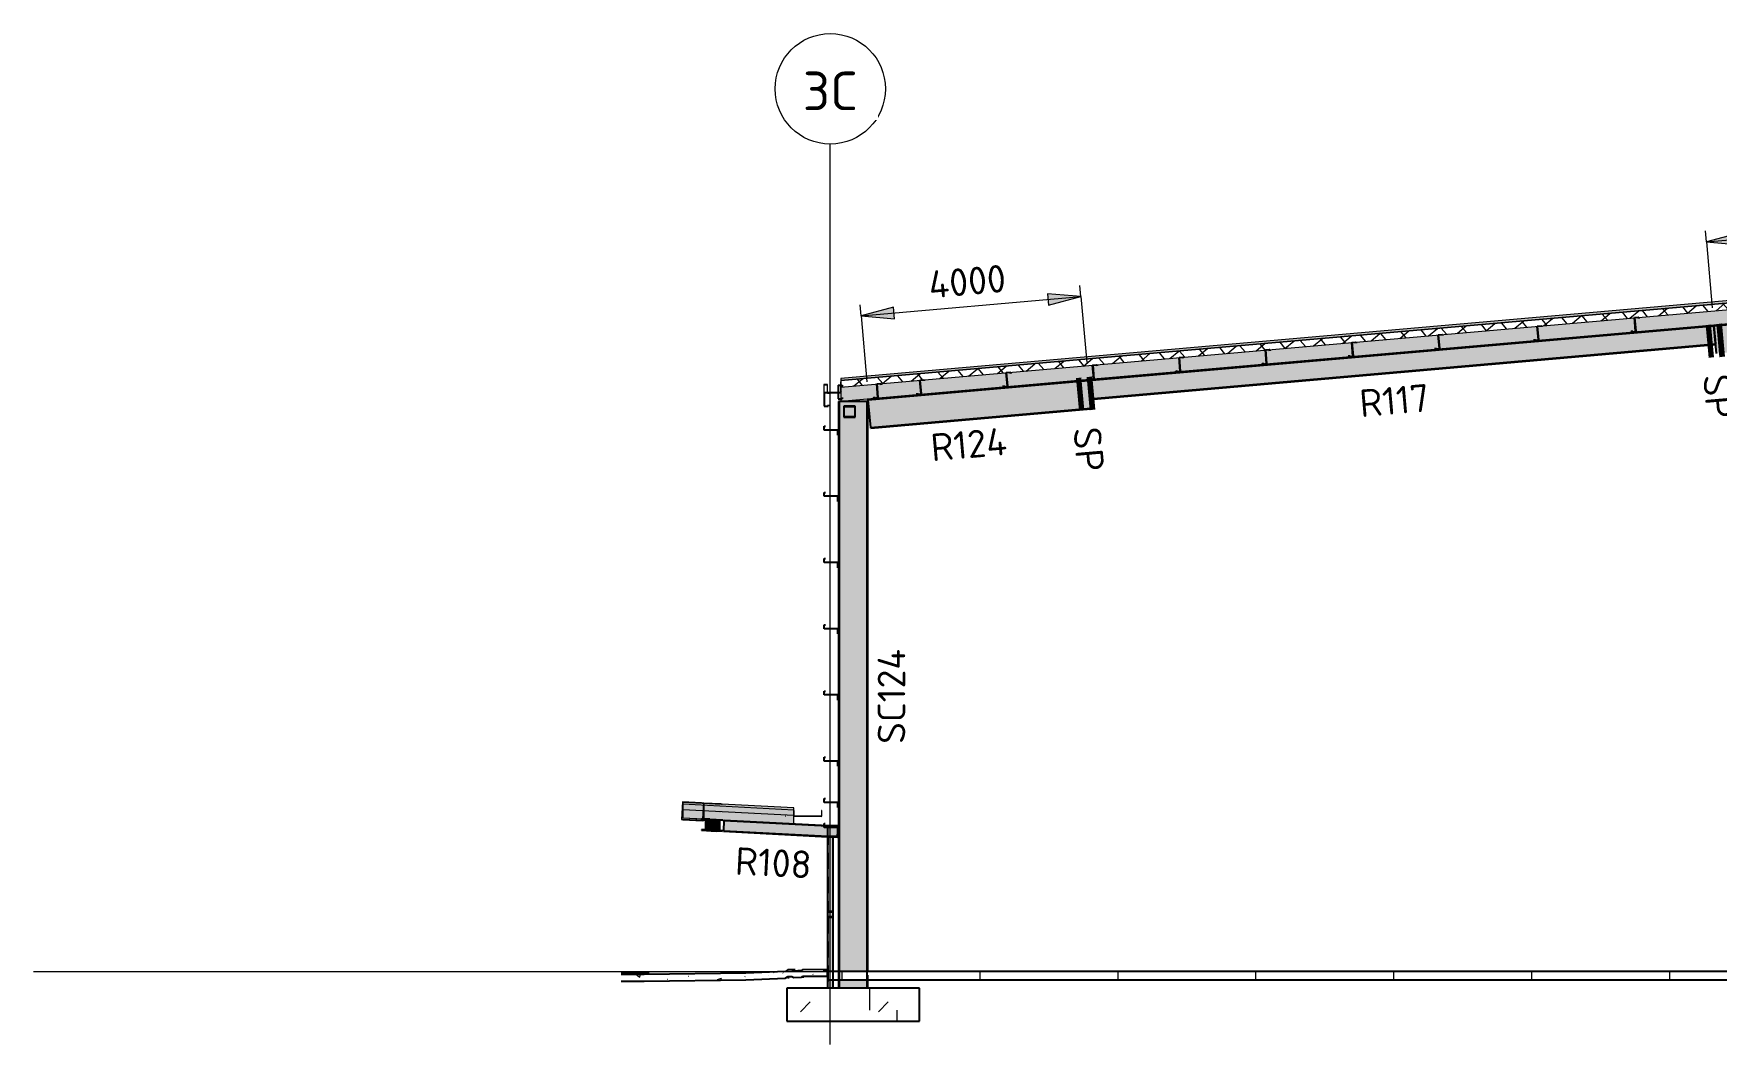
# Model space of a CAD drawing. Header units: millimetres. Extents: x 632 to 561478, y -3890 to 22200.
# Drawn here: x 76550 to 107047, y 3882 to 22200 of the extents above; entities that cross this region are included whole.
import ezdxf

# ---------------------------------------------------------------- set-up
doc = ezdxf.new("R2010")
doc.units = ezdxf.units.MM
for name, pattern in [('Dash', [7, 5, -2]), ('Hidden Double', [7, 5, -2]), ('Hidden Half', [3, 2, -1])]:
    doc.linetypes.add(name, pattern=pattern)
for name, color, linetype, lineweight in [('A-010-D_DIM', 211, 'Continuous', 13), ('A-010-D_DIM-200', 211, 'Continuous', 13), ('A-010-M_LINE', 90, 'Continuous', 13), ('A-230-H-FLOOR', 190, 'Continuous', 13), ('A-230-M_FLOOR', 192, 'Continuous', 13), ('A-230-MH_FLOOR', 190, 'Hidden Double', 13), ('A-270-M_ROOF', 132, 'Continuous', 13), ('S-160-M_FOUND', 171, 'Continuous', 13), ('S-280-A_COLUMN', 171, 'Continuous', 18), ('S-280-A_STRUCT_FRAME', 2, 'Continuous', 18), ('S-280-M_COLUMN', 52, 'Continuous', 13), ('S-280-M_STRUCT_FRAME', 12, 'Continuous', 13), ('S-280-MH_COLUMN', 52, 'Hidden Half', 13), ('Z-000-T_TEXT', 131, 'Continuous', 25), ('Z-030-M_GRID', 191, 'Continuous', 13), ('Z-033_T_GRIDREF', 31, 'Continuous', 13), ('Z-230-A_LEVEL', 51, 'Continuous', 13)]:
    doc.layers.add(name, color=color, linetype=linetype, lineweight=lineweight)
doc.styles.add('ISOCPEUR_1', font='isocpeur.ttf', dxfattribs={"height": 700})
doc.styles.add('ISOCPEUR_2', font='isocpeur.ttf', dxfattribs={"height": 500})
doc.dimstyles.new('2_5___Arrow___Transparent', dxfattribs={"dimscale": 304.8, "dimtxt": 497.990588, "dimasz": 1.968504, "dimexe": 0.656168, "dimexo": 1.049869, "dimgap": 0.164042, "dimtad": 1, "dimdec": 0, "dimzin": 0, "dimdsep": 46, "dimtxsty": 'ISOCPEUR_2', "dimsah": 1, "dimcen": 0.09, "dimadec": 0, "dimazin": 0, "dimtfac": 1, "dimtdec": 4, "dimtix": 1, "dimtmove": 0, "dimatfit": 3, "dimfxl": 1, "dimtvp": 1, "dimtolj": 1, "dimtzin": 0, "dimlwd": 18, "dimlwe": 18, "dimarcsym": 2})
pattern_1 = [(45, (116201.6, 0), (-1414.214, 0), [750, -3000]), (45, (117201.6, 1000), (-1414.214, 0), [750, -3000]), (45, (118201.6, -300), (-1414.214, 0), [250, -2000]), (90, (118201.6, 500), (-500, 500), [500, -2000]), (315, (118201.6, 1000), (0, 2828.43), [500, -3000]), (0, (117201.6, 1000), (2000, 2000), [300, -1000]), (0, (114701.6, 2000), (2000, 2000), [300, -2000])]

# ---------------------------------------------------------------- blocks, each defined once
blk = doc.blocks.new('Roof Gutters4 - Roof Gutters-3348027-S6_501-SECTION C3')
at = {"layer": 'A-270-M_ROOF', "lineweight": 5, "transparency": 33554432}
for points in [[(4310009, 7954), (4310009, 7957), (4309989, 7958), (4310008, 8274), (4310348, 8259), (4310367, 8253), (4310378, 8252), (4310348, 8262), (4310005, 8277), (4309986, 7956)], [(4310372, 7938), (4310373, 7955), (4310348, 7957), (4310348, 7965), (4310373, 7965), (4310391, 8254), (4310008, 8274), (4309989, 7958), (4310348, 7939)], [(4310696, 8241), (4310348, 8259), (4310008, 8274), (4310391, 8254)], [(4310723, 8234), (4310696, 8244), (4310348, 8262), (4310378, 8252)], [(4310390, 7934), (4310390, 7937), (4310009, 7956), (4310009, 7954), (4310348, 7937)], [(4310390, 7937), (4310348, 7939), (4310348, 7939)]]:
    blk.add_hatch(color=253, dxfattribs=at).paths.add_polyline_path(points)
at = {"layer": 'A-270-M_ROOF', "color": 53, "lineweight": 5}
for p, q in [((4310005, 8277), (4309986, 7956)), ((4309989, 7958), (4310008, 8274)), ((4310348, 8262), (4310005, 8277)), ((4310005, 8277), (4310388, 8257)), ((4310008, 8274), (4310348, 8259)), ((4310008, 8274), (4310358, 8256)), ((4310378, 8252), (4310348, 8262)), ((4310348, 8262), (4310696, 8244)), ((4310348, 8259), (4310367, 8253)), ((4310348, 8259), (4310696, 8241)), ((4310358, 8256), (4310391, 8254)), ((4310367, 8253), (4310378, 8252)), ((4310367, 8253), (4310713, 8235)), ((4310371, 7969), (4310388, 8251)), ((4310391, 8251), (4310374, 7969)), ((4310378, 8252), (4310723, 8234)), ((4310388, 8254), (4310388, 8257)), ((4310388, 8257), (4310388, 8257)), ((4310388, 8257), (4310696, 8244)), ((4310388, 8251), (4310388, 8254)), ((4310696, 8241), (4310391, 8254)), ((4310391, 8254), (4310391, 8254)), ((4310391, 8254), (4310391, 8251)), ((4310696, 8244), (4310696, 8244)), ((4310696, 8244), (4310715, 8237)), ((4310705, 8237), (4310696, 8241)), ((4310696, 8241), (4310696, 8241)), ((4310713, 8235), (4310705, 8237)), ((4310723, 8234), (4310713, 8235)), ((4310713, 8235), (4310713, 8235)), ((4310715, 8237), (4310723, 8234)), ((4309986, 7956), (4310009, 7954)), ((4309986, 7956), (4310009, 7954)), ((4310009, 7957), (4309989, 7958)), ((4309989, 7958), (4310372, 7938)), ((4310009, 7954), (4310009, 7957)), ((4310390, 7937), (4310009, 7957)), ((4310390, 7934), (4310009, 7954)), ((4310009, 7954), (4310369, 7935)), ((4310369, 7938), (4310371, 7969)), ((4310369, 7935), (4310369, 7938)), ((4310369, 7935), (4310369, 7935)), ((4310374, 7969), (4310372, 7938)), ((4310372, 7938), (4310372, 7938)), ((4310372, 7938), (4310390, 7937)), ((4310390, 7937), (4310390, 7937)), ((4310390, 7937), (4310390, 7934)), ((4310390, 7934), (4310390, 7934)), ((4310723, 8234), (4310723, 8234))]:
    blk.add_line(p, q, dxfattribs=at)
blk = doc.blocks.new('25021-APA-ZZ-ZZ-M3-AR-000001_V3_rvt-2-S6_501-SECTION C3')
at = {"layer": 'A-270-M_ROOF', "transparency": 33554432}
for color, points in [(9, [(4352532, 15911), (4352532, 15952), (4332704, 17686), (4312876, 15952), (4312876, 15911), (4332704, 17646), (4351995, 15958)]), (253, [(4312590, 15687), (4312593, 15691), (4312571, 15704), (4312571, 15837), (4312626, 15837), (4312626, 15692), (4312876, 15692), (4312876, 15892), (4312871, 15892), (4312871, 15697), (4312631, 15697), (4312631, 15842), (4312566, 15842), (4312566, 15701), (4312583, 15691)]), (9, [(4312023, 8133), (4312023, 8168), (4310008, 8274), (4310008, 8239), (4311723, 8149)]), (253, [(4312527, 8016), (4312525, 8018), (4312025, 8018), (4312023, 8016), (4312431, 8016)])]:
    blk.add_hatch(color=color, dxfattribs=at).paths.add_polyline_path(points)
at = {"layer": 'A-270-M_ROOF', "lineweight": 5}
h = blk.add_hatch(dxfattribs=at)
h.set_pattern_fill('FP_9', angle=-135, style=0, pattern_type=2)
h.set_pattern_definition([(40, (4337896, 1e-06), (-192.8363, 229.8133), []), (130, (4337896, 1e-06), (-229.8133, -192.8363), [])])
h.paths.add_polyline_path([(4352532, 15791), (4352532, 15911), (4332704, 17646), (4312876, 15911), (4312876, 15791), (4332704, 17526), (4351995, 15838)])
at = {"layer": 'A-270-M_ROOF', "lineweight": 5, "transparency": 33554432}
for color, points in [(254, [(4312876, 15540), (4332704, 17275), (4352532, 15540), (4352532, 15791), (4332704, 17526), (4312876, 15791), (4312876, 15691)]), (253, [(4312571, 15704), (4312572, 15710), (4312571, 15837)]), (253, [(4312631, 15697), (4312631, 15704), (4312631, 15842)]), (8, [(4312023, 8033), (4312023, 8133), (4310008, 8239), (4310008, 8139), (4311723, 8049)]), (8, [(4312023, 7883), (4312023, 8033), (4310008, 8139), (4310008, 7988), (4311723, 7899)]), (8, [(4312023, 7883), (4312024, 7946), (4312023, 7938)]), (253, [(4312025, 8018), (4312026, 8027), (4312025, 8118)]), (253, [(4312527, 8016), (4312528, 8025), (4312527, 8118)])]:
    blk.add_hatch(color=color, dxfattribs=at).paths.add_polyline_path(points)
at = {"layer": 'A-270-M_ROOF', "color": 53, "lineweight": 5}
for p, q in [((4332704, 17686), (4312876, 15952)), ((4312876, 15791), (4332704, 17526)), ((4332704, 17646), (4317501, 16316)), ((4317501, 16316), (4332704, 17646)), ((4317522, 15947), (4332704, 17275)), ((4317501, 16316), (4312876, 15911)), ((4312876, 15911), (4317501, 16316)), ((4312876, 15892), (4312871, 15892)), ((4312871, 15892), (4312871, 15697)), ((4312871, 15892), (4312871, 15892)), ((4312876, 15952), (4312876, 15911)), ((4312876, 15952), (4312876, 15952)), ((4312876, 15540), (4317522, 15947)), ((4312876, 15911), (4312876, 15540)), ((4312876, 15911), (4312876, 15911)), ((4312876, 15911), (4312876, 15911)), ((4312876, 15692), (4312876, 15892)), ((4312876, 15892), (4312876, 15892)), ((4312566, 15842), (4312566, 15701)), ((4312631, 15842), (4312566, 15842)), ((4312566, 15842), (4312566, 15842)), ((4312566, 15701), (4312590, 15687)), ((4312566, 15701), (4312566, 15701)), ((4312571, 15704), (4312571, 15837)), ((4312571, 15837), (4312626, 15837)), ((4312571, 15837), (4312571, 15837)), ((4312594, 15691), (4312571, 15704)), ((4312571, 15704), (4312571, 15704)), ((4312590, 15687), (4312594, 15691)), ((4312590, 15687), (4312591, 15687)), ((4312594, 15691), (4312595, 15691)), ((4312626, 15837), (4312626, 15692)), ((4312626, 15837), (4312626, 15837)), ((4312626, 15692), (4312876, 15692)), ((4312626, 15692), (4312626, 15692)), ((4312631, 15697), (4312631, 15842)), ((4312631, 15842), (4312631, 15842)), ((4312871, 15697), (4312631, 15697)), ((4312631, 15697), (4312631, 15697)), ((4312871, 15697), (4312871, 15697)), ((4312876, 15692), (4312876, 15692)), ((4312876, 15540), (4312876, 15540)), ((4312023, 8168), (4310008, 8274)), ((4310008, 8274), (4310008, 7988)), ((4310358, 8256), (4310008, 8274)), ((4310008, 8239), (4312023, 8133)), ((4310391, 8254), (4310358, 8256)), ((4310391, 8254), (4310391, 8251)), ((4310391, 8254), (4310391, 8254)), ((4310391, 8251), (4310391, 7968)), ((4310008, 8139), (4312023, 8033)), ((4310008, 7988), (4312023, 7883)), ((4310008, 7988), (4310391, 7968)), ((4310391, 7968), (4310391, 7968)), ((4312023, 7883), (4312023, 8168)), ((4312023, 8168), (4312024, 8168)), ((4312025, 8118), (4312023, 8118)), ((4312023, 8118), (4312023, 8016)), ((4312024, 8118), (4312023, 8118)), ((4312023, 8016), (4312527, 8016)), ((4312024, 8016), (4312023, 8016)), ((4312025, 8018), (4312025, 8118)), ((4312026, 8118), (4312025, 8118)), ((4312525, 8018), (4312025, 8018)), ((4312026, 8018), (4312025, 8018)), ((4312527, 8118), (4312525, 8118)), ((4312525, 8118), (4312525, 8018)), ((4312526, 8118), (4312525, 8118)), ((4312526, 8018), (4312525, 8018)), ((4312527, 8016), (4312527, 8118)), ((4312527, 8118), (4312528, 8118)), ((4312528, 8016), (4312527, 8016)), ((4312024, 7883), (4312023, 7883))]:
    blk.add_line(p, q, dxfattribs=at)
blk.add_blockref('Roof Gutters4 - Roof Gutters-3348027-S6_501-SECTION C3', (0, 0), dxfattribs=at)
blk = doc.blocks.new('NRP_Framing-Steel-Purlin C - P946 - EC250-24-4138969-S6_501-SECTION C3')
at = {"layer": 'S-280-M_STRUCT_FRAME', "color": 1, "lineweight": 25}
blk.add_line((4311296, 8053), (4311297, 8053), dxfattribs=at)
blk.add_line((4311296, 8053), (4311297, 8053), dxfattribs=at)
blk = doc.blocks.new('NRP_Framing-Steel-Purlin C - P946 - EC250-24-4146268-S6_501-SECTION C3')
at = {"layer": 'S-280-M_STRUCT_FRAME', "color": 1, "lineweight": 25}
blk.add_line((4310679, 8085), (4310678, 8085), dxfattribs=at)
blk.add_line((4310679, 8085), (4310678, 8085), dxfattribs=at)
blk = doc.blocks.new('NRP_Framing-Steel-Purlin C - P946 - EC250-24-V13-S6_501-SECTION C3')
at = {"layer": 'S-280-M_STRUCT_FRAME', "color": 1, "lineweight": 25}
blk.add_line((4312517, 7989), (4312518, 7989), dxfattribs=at)
blk.add_line((4312517, 7989), (4312518, 7989), dxfattribs=at)
blk = doc.blocks.new('NRP_Framing-Steel-Purlin C - P946 - EC250-24-4138995-S6_501-SECTION C3')
at = {"layer": 'S-280-M_STRUCT_FRAME', "color": 1, "lineweight": 25}
blk.add_line((4311297, 8053), (4311298, 8053), dxfattribs=at)
blk.add_line((4311297, 8053), (4311298, 8053), dxfattribs=at)
blk = doc.blocks.new('NRP_Framing-Steel-Purlin C - P946 - EC250-24-V14-S6_501-SECTION C3')
at = {"layer": 'S-280-M_STRUCT_FRAME', "color": 1, "lineweight": 25}
blk.add_line((4312518, 7989), (4312519, 7989), dxfattribs=at)
blk.add_line((4312518, 7989), (4312519, 7989), dxfattribs=at)
blk = doc.blocks.new('NRP_Framing-Steel-Purlin C - P946 - EC250-24-V15-S6_501-SECTION C3')
at = {"layer": 'S-280-M_STRUCT_FRAME', "color": 1, "lineweight": 25}
blk.add_line((4311874, 8023), (4311875, 8023), dxfattribs=at)
blk.add_line((4311874, 8023), (4311875, 8023), dxfattribs=at)
blk = doc.blocks.new('NRP_Framing-Steel-Purlin C - P946 - EC250-24-V16-S6_501-SECTION C3')
at = {"layer": 'S-280-M_STRUCT_FRAME', "color": 1, "lineweight": 25}
blk.add_line((4310696, 8085), (4310697, 8085), dxfattribs=at)
blk.add_line((4310696, 8085), (4310697, 8085), dxfattribs=at)
blk = doc.blocks.new('NRP_Framing-Steel-Purlin C - P946 - EC250-24-4133309-S6_501-SECTION C3')
at = {"layer": 'S-280-M_STRUCT_FRAME', "color": 1, "lineweight": 25}
for p, q in [((4312825, 15831), (4312825, 15581)), ((4312825, 15831), (4312898, 15831)), ((4312825, 15581), (4312898, 15581)), ((4312893, 15711), (4312893, 15711)), ((4312898, 15831), (4312898, 15807)), ((4312898, 15605), (4312898, 15581))]:
    blk.add_line(p, q, dxfattribs=at)
blk = doc.blocks.new('NRP_Framing-Steel-Purlin Z - P915 - EZ250-19-4046628-S6_501-SECTION C3')
at = {"layer": 'S-280-M_STRUCT_FRAME', "color": 92, "lineweight": 25}
for p, q in [((4323643, 16507), (4323645, 16486)), ((4323643, 16507), (4323645, 16486)), ((4323645, 16486), (4323721, 16493)), ((4323645, 16486), (4323721, 16493)), ((4323699, 16742), (4323770, 16748)), ((4323699, 16742), (4323770, 16748)), ((4323721, 16493), (4323699, 16742)), ((4323721, 16493), (4323699, 16742)), ((4323717, 16618), (4323718, 16618)), ((4323770, 16748), (4323771, 16727)), ((4323770, 16748), (4323771, 16727))]:
    blk.add_line(p, q, dxfattribs=at)
blk = doc.blocks.new('NRP_Framing-Steel-Purlin Z - P915 - EZ250-19-4046630-S6_501-SECTION C3')
at = {"layer": 'S-280-M_STRUCT_FRAME', "color": 92, "lineweight": 25}
for p, q in [((4323650, 16508), (4323652, 16487)), ((4323650, 16508), (4323652, 16487)), ((4323728, 16494), (4323706, 16743)), ((4323728, 16494), (4323706, 16743)), ((4323717, 16618), (4323718, 16618)), ((4323721, 16493), (4323728, 16494)), ((4323721, 16493), (4323728, 16494)), ((4323770, 16748), (4323777, 16749)), ((4323770, 16748), (4323777, 16749)), ((4323777, 16749), (4323779, 16728)), ((4323777, 16749), (4323779, 16728))]:
    blk.add_line(p, q, dxfattribs=at)
blk = doc.blocks.new('NRP_Framing-Steel-Purlin Z - P914 - EZ250-15-V19-S6_501-SECTION C3')
at = {"layer": 'S-280-M_STRUCT_FRAME', "color": 150, "lineweight": 25}
for p, q in [((4330726, 17125), (4330727, 17106)), ((4330726, 17125), (4330727, 17106)), ((4330727, 17106), (4330803, 17113)), ((4330727, 17106), (4330803, 17113)), ((4330781, 17362), (4330852, 17368)), ((4330781, 17362), (4330852, 17368)), ((4330803, 17113), (4330781, 17362)), ((4330803, 17113), (4330781, 17362)), ((4330800, 17238), (4330800, 17238)), ((4330852, 17368), (4330854, 17348)), ((4330852, 17368), (4330854, 17348))]:
    blk.add_line(p, q, dxfattribs=at)
blk = doc.blocks.new('NRP_Framing-Steel-SHS - WH433 - 100x100x5_0SHS-4136178-S6_501-SECTION C3')
at = {"layer": 'S-280-M_STRUCT_FRAME', "linetype": 'Dash', "lineweight": 25}
h = blk.add_hatch(color=256, dxfattribs=at)
h.paths.add_polyline_path([(4312732, 6190), (4312732, 6290), (4312632, 6290), (4312632, 6190)])
h.paths.add_polyline_path([(4312637, 6195), (4312637, 6285), (4312727, 6285), (4312727, 6195)])
at = {"layer": 'S-280-M_STRUCT_FRAME', "lineweight": 25}
for p, q in [((4312732, 6290), (4312632, 6290)), ((4312632, 6290), (4312632, 6190)), ((4312632, 6190), (4312732, 6190)), ((4312637, 6285), (4312727, 6285)), ((4312637, 6195), (4312637, 6285)), ((4312727, 6195), (4312637, 6195)), ((4312727, 6285), (4312727, 6195)), ((4312732, 6190), (4312732, 6290))]:
    blk.add_line(p, q, dxfattribs=at)
blk = doc.blocks.new('NRP_Framing-Steel-Purlin Z - G915 - EZ250-19-4090920-S6_501-SECTION C3')
at = {"layer": 'S-280-M_STRUCT_FRAME', "color": 92, "lineweight": 25}
for p, q in [((4312572, 8268), (4312572, 8339)), ((4312572, 8339), (4312593, 8339)), ((4312572, 8268), (4312572, 8339)), ((4312572, 8339), (4312593, 8339)), ((4312822, 8268), (4312572, 8268)), ((4312822, 8268), (4312572, 8268)), ((4312822, 8192), (4312822, 8268)), ((4312822, 8192), (4312822, 8268)), ((4312801, 8192), (4312822, 8192)), ((4312801, 8192), (4312822, 8192))]:
    blk.add_line(p, q, dxfattribs=at)
blk = doc.blocks.new('NRP_Framing-Steel-Purlin Z - G915 - EZ250-19-V21-S6_501-SECTION C3')
at = {"layer": 'S-280-M_STRUCT_FRAME', "color": 92, "lineweight": 25}
for p, q in [((4312592, 9086), (4312593, 9086)), ((4312592, 9086), (4312593, 9086)), ((4312801, 8939), (4312803, 8939)), ((4312801, 8939), (4312803, 8939))]:
    blk.add_line(p, q, dxfattribs=at)
blk = doc.blocks.new('NRP_Framing-Steel-Purlin Z - G914 - EZ250-15-4091270-S6_501-SECTION C3')
at = {"layer": 'S-280-M_STRUCT_FRAME', "color": 150, "lineweight": 25}
for p, q in [((4312572, 7815), (4312572, 7886)), ((4312572, 7886), (4312592, 7886)), ((4312572, 7815), (4312572, 7886)), ((4312572, 7886), (4312592, 7886)), ((4312822, 7815), (4312572, 7815)), ((4312822, 7815), (4312572, 7815)), ((4312803, 7739), (4312822, 7739)), ((4312803, 7739), (4312822, 7739)), ((4312822, 7739), (4312822, 7815)), ((4312822, 7739), (4312822, 7815))]:
    blk.add_line(p, q, dxfattribs=at)
blk = doc.blocks.new('NRP_Framing-Steel-Purlin C - G946 - EC250-24-4090496-S6_501-SECTION C3')
at = {"layer": 'S-280-M_STRUCT_FRAME', "color": 1, "lineweight": 25}
for p, q in [((4312571, 15697), (4312644, 15697)), ((4312571, 15697), (4312571, 15447)), ((4312644, 15697), (4312644, 15673)), ((4312571, 15447), (4312644, 15447)), ((4312644, 15471), (4312644, 15447))]:
    blk.add_line(p, q, dxfattribs=at)
blk = doc.blocks.new('NRP_Framing-Steel-SHS - S444 - 200x200x6_0SHS-4135989-S6_501-SECTION C3')
at = {"layer": 'S-280-M_STRUCT_FRAME', "linetype": 'Dash', "lineweight": 25}
h = blk.add_hatch(color=256, dxfattribs=at)
h.paths.add_polyline_path([(4312632, 7641), (4312832, 7641), (4312832, 7841), (4312632, 7841), (4312632, 7826)])
h.paths.add_polyline_path([(4312826, 7647), (4312638, 7647), (4312638, 7835), (4312826, 7835), (4312826, 7826)])
at = {"layer": 'S-280-M_STRUCT_FRAME', "lineweight": 25}
for p, q in [((4312832, 7841), (4312632, 7841)), ((4312632, 7841), (4312632, 7641)), ((4312632, 7641), (4312832, 7641)), ((4312638, 7835), (4312826, 7835)), ((4312638, 7647), (4312638, 7835)), ((4312826, 7647), (4312638, 7647)), ((4312826, 7835), (4312826, 7647)), ((4312832, 7641), (4312832, 7841))]:
    blk.add_line(p, q, dxfattribs=at)
blk = doc.blocks.new('NRP_Column-Steel-SHS - M433 - 100x100x5_0SHS-4234781-S6_501-SECTION C3')
at = {"layer": 'S-280-MH_COLUMN', "lineweight": 25}
for p, q in [((4312637, 7641), (4312637, 6290)), ((4312727, 7641), (4312727, 7640)), ((4312727, 7639), (4312727, 6290)), ((4312637, 6290), (4312637, 6285)), ((4312637, 6195), (4312637, 6190)), ((4312637, 6190), (4312637, 5200)), ((4312727, 6290), (4312727, 6285)), ((4312727, 6195), (4312727, 6190)), ((4312727, 6190), (4312727, 5200)), ((4312637, 5200), (4312637, 5050)), ((4312727, 5200), (4312727, 5050)), ((4312637, 5050), (4312637, 4900)), ((4312727, 5050), (4312727, 4900))]:
    blk.add_line(p, q, dxfattribs=at)
blk = doc.blocks.new('NRP_Framing-Steel-SHS - S444 - 200x200x6_0SHS-4135993-S6_501-SECTION C3')
at = {"layer": 'S-280-M_STRUCT_FRAME', "linetype": 'Dash', "lineweight": 25}
h = blk.add_hatch(color=256, dxfattribs=at)
h.paths.add_polyline_path([(4312632, 7641), (4312632, 7643), (4312632, 7643)])
h.paths.add_polyline_path([(4312826, 7647), (4312826, 7647), (4312826, 7826)])
for p, q in [((4312631, 7841), (4312632, 7841)), ((4312758, 7841), (4312632, 7841)), ((4312632, 7841), (4312632, 7641)), ((4312632, 7641), (4312691, 7641)), ((4312638, 7835), (4312723, 7835)), ((4312638, 7647), (4312638, 7835)), ((4312726, 7647), (4312638, 7647)), ((4312693, 7641), (4312832, 7641)), ((4312725, 7835), (4312826, 7835)), ((4312826, 7647), (4312728, 7647)), ((4312832, 7841), (4312760, 7841)), ((4312826, 7835), (4312826, 7647)), ((4312832, 7641), (4312832, 7841))]:
    blk.add_line(p, q, dxfattribs=at)
at = {"layer": 'S-280-M_STRUCT_FRAME', "lineweight": 25}
blk.add_line((4312631, 7641), (4312632, 7641), dxfattribs=at)
blk = doc.blocks.new('Grid - NRP_Grid-Head-320187-S6_501-SECTION C3')
at = {"layer": 'Z-033_T_GRIDREF'}
blk.add_circle((4352682, 21200), 1000, dxfattribs=at)
blk = doc.blocks.new('DIMBLOCK6-S6_501-SECTION C3')
at = {"layer": 'A-010-D_DIM-200', "lineweight": 18}
for points in [[(95531, 17434), (94924, 17487), (94942, 17277)], [(91546, 17086), (92153, 17033), (92134, 17243)]]:
    blk.add_hatch(color=256, dxfattribs=at).paths.add_polyline_path(points)
for p, q in [((91546, 17086), (95531, 17434)), ((95531, 17434), (94924, 17487)), ((94924, 17487), (94942, 17277)), ((94942, 17277), (95531, 17434)), ((95531, 17434), (95513, 17633)), ((95531, 17434), (95635, 16238)), ((91546, 17086), (91528, 17285)), ((92134, 17243), (91546, 17086)), ((91546, 17086), (92153, 17033)), ((91546, 17086), (91651, 15889)), ((92153, 17033), (92134, 17243))]:
    blk.add_line(p, q, dxfattribs=at)
at = {"layer": 'A-010-D_DIM-200', "color": 0, "lineweight": 18, "insert": (92747, 17897), "char_height": 500, "width": 1758.29, "attachment_point": 1, "rotation": 5, "line_spacing_factor": 1.149209, "style": 'ISOCPEUR_2'}
blk.add_mtext('4000', dxfattribs=at)
blk = doc.blocks.new('DIMBLOCK7-S6_501-SECTION C3')
at = {"layer": 'A-010-D_DIM-200', "lineweight": 18}
for points in [[(110854, 18775), (110248, 18828), (110266, 18617)], [(106870, 18426), (107477, 18373), (107458, 18584)]]:
    blk.add_hatch(color=256, dxfattribs=at).paths.add_polyline_path(points)
for p, q in [((110854, 18775), (110837, 18974)), ((106870, 18426), (106852, 18626)), ((106870, 18426), (110854, 18775)), ((110854, 18775), (110248, 18828)), ((110248, 18828), (110266, 18617)), ((110266, 18617), (110854, 18775)), ((110854, 18775), (110959, 17579)), ((107458, 18584), (106870, 18426)), ((106870, 18426), (107477, 18373)), ((106870, 18426), (106974, 17230)), ((107477, 18373), (107458, 18584))]:
    blk.add_line(p, q, dxfattribs=at)
at = {"layer": 'A-010-D_DIM-200', "color": 0, "lineweight": 18, "insert": (108071, 19237), "char_height": 500, "width": 1758.29, "attachment_point": 1, "rotation": 5, "line_spacing_factor": 1.149209, "style": 'ISOCPEUR_2'}
blk.add_mtext('4000', dxfattribs=at)
blk = doc.blocks.new('NRP_Splice _v3_ - NRP_Splice-3209833-S6_501-SECTION C3')
at = {"layer": 'Z-000-T_TEXT', "lineweight": 70}
for p, q in [((4317182, 15965), (4317234, 15368)), ((4317182, 15965), (4317234, 15368)), ((4317381, 15983), (4317433, 15385)), ((4317433, 15385), (4317381, 15983))]:
    blk.add_line(p, q, dxfattribs=at)

msp = doc.modelspace()

# ---------------------------------------------------------------- hatches: boundary and pattern name
at = {"layer": 'A-230-H-FLOOR'}
h = msp.add_hatch(dxfattribs=at)
h.set_pattern_fill('FP_12', color=256, style=0, pattern_type=2)
h.set_pattern_definition([(50, (116201.6, 0), (728.737, -63.756), [76.2, -838.2]), (355, (116201.6, 0), (-140.972, 764.228), [60.96, -670.56]), (100.451, (116262.35, -5.3), (587.77, 700.467), [64.76, -712.36]), (46.184, (116201.6, 203.2), (1084.316, -168.17), [114.3, -1257.3]), (96.636, (116292, 189.2), (949.61, 989.71), [97.14, -1068.54]), (351.184, (116201.6, 203.2), (949.62, 989.7), [91.44, -1005.84]), (21, (116303.2, 152.4), (606.458, -409.06), [76.2, -838.2]), (326, (116303.2, 152.4), (247.208, 736.753), [60.96, -670.56]), (71.451, (116353.76, 118.3), (853.668, 327.685), [64.76, -712.36]), (37.5, (116201.62, 0), (12.3547, 338.2201), [6.706, -655.726, 6.706, -674.014, -673.1]), (37.5, (116201.62, 0), (12.3547, 338.2201), [-1343.152, 6.706, -666.394]), (7.5, (116201.62, 0), (267.279, 400.722), [6.706, -381.406, 6.706, -640.486, -256.54]), (7.5, (116201.62, 0), (267.279, 400.722), [-1035.304, 6.706, -249.834]), (327.5, (115975.05, 0), (542.3633, -22.9153), [6.706, -247.294, 6.706, -785.774, -1051.56]), (327.5, (115975.05, 0), (542.3633, -22.9153), [-1046.48, 6.706, -1044.854]), (317.5, (115873.45, 0), (592.517, 101.707), [6.706, -323.494, 6.706, -519.582, -746.76]), (317.5, (115873.45, 0), (592.517, 101.707), [-856.488, 6.706, -740.054])])
h.paths.add_polyline_path([(87612.8, 5027.1), (89456.2, 5050), (90173.5, 5083.9), (90221, 5112.7), (90290, 5113.4), (90324.4, 5091), (90463.2, 5097.6), (90482, 5115.4), (90937.9, 5120), (90937.9, 5240), (90482, 5235.4), (90463.2, 5217.6), (90324.4, 5211), (90289.9, 5233.4), (90221, 5232.7), (90173.5, 5203.9), (89456.2, 5170), (87612.8, 5147.1), (87198, 5147.1), (87198, 5028.2)])
at = {"layer": 'A-230-H-FLOOR', "lineweight": 5}
for points in [[(90324.6, 5211), (90380.8, 5213.7), (90349.5, 5234), (90290, 5233.4), (90324.4, 5211.1)], [(87612.8, 5147.1), (89456.1, 5170), (89456.1, 5181.5), (87612.8, 5184.1), (87198, 5174.8), (87198, 5148.2), (87612.8, 5147.1)], [(89456.1, 5170), (89498.4, 5172), (89456.2, 5181.5)], [(90173.6, 5083.9), (90243.7, 5087.2), (90286.8, 5113.4), (90221, 5112.7), (90193.1, 5095.8)], [(90463.3, 5097.6), (90506.8, 5099.6), (90523.6, 5115.8), (90482, 5115.4), (90463.3, 5097.6)]]:
    msp.add_hatch(color=256, dxfattribs=at).paths.add_polyline_path(points)
at = {"layer": 'A-230-H-FLOOR'}
h = msp.add_hatch(dxfattribs=at)
h.set_pattern_fill('FP_11', color=256, style=0, pattern_type=2)
h.set_pattern_definition(pattern_1)
h.paths.add_polyline_path([(130837.9, 5050), (130837.9, 5200), (90937.9, 5200), (90937.9, 5050), (126828.6, 5050)])
at = {"layer": 'S-160-M_FOUND'}
h = msp.add_hatch(dxfattribs=at)
h.set_pattern_fill('FP_11', color=256, style=0, pattern_type=2)
h.set_pattern_definition(pattern_1)
h.paths.add_polyline_path([(91444.2, 4300), (92602, 4300), (92602, 4900), (90202, 4900), (90202, 4300)])
at = {"layer": 'S-280-M_COLUMN', "lineweight": 5}
h = msp.add_hatch(color=256, dxfattribs=at)
h.paths.add_polyline_path([(91151.1, 4900), (91151.1, 5050), (91137.9, 5049.7), (91137.9, 4900)])
h.paths.add_polyline_path([(91151.1, 5200), (91151.1, 15532.3), (91137.9, 15532.3), (91137.9, 5200)])
h = msp.add_hatch(color=256, dxfattribs=at)
h.paths.add_polyline_path([(91159.5, 4900), (91165.1, 4900), (91165.1, 5050), (91151.1, 5049.7), (91153, 4900), (91158.1, 4900)])
h.paths.add_polyline_path([(91157.1, 5200), (91165.1, 5200), (91165.1, 15532.3), (91151.1, 15532.3), (91153, 5200), (91155.6, 5200)])
h = msp.add_hatch(color=256, dxfattribs=at)
h.paths.add_polyline_path([(91444.2, 4900), (91638.9, 4900), (91638.9, 5050), (91165.1, 5049.7), (91165.1, 4900)])
h.paths.add_polyline_path([(91444.2, 5200), (91638.9, 5200), (91638.9, 15532.3), (91165.1, 15532.3), (91165.1, 5200)])
h.paths.add_polyline_path([(91236.4, 15247.7), (91236.4, 15447.7), (91436.4, 15447.7), (91436.4, 15247.7), (91242.4, 15247.7)])
h.paths.add_polyline_path([(91430.4, 15253.7), (91430.4, 15441.7), (91242.4, 15441.7), (91242.4, 15253.7)])
h = msp.add_hatch(color=256, dxfattribs=at)
h.paths.add_polyline_path([(91638.9, 4900), (91652.9, 4900), (91651, 5050), (91638.9, 5049.7)])
h.paths.add_polyline_path([(91652, 5200), (91652.9, 5200), (91650.6, 15532.3), (91638.9, 15532.3), (91639.2, 5200), (91651.9, 5200)])
h = msp.add_hatch(color=256, dxfattribs=at)
h.paths.add_polyline_path([(91666.1, 4900), (91666.1, 5050), (91652.9, 5049.7), (91652.9, 4900)])
h.paths.add_polyline_path([(91652.9, 5200), (91666.1, 5200), (91666.1, 15532.3), (91652.9, 15532.3), (91652.9, 6900.4)])
h = msp.add_hatch(color=256, dxfattribs=at)
h.paths.add_polyline_path([(90944.2, 4900), (90950.4, 4900), (90950.1, 5050), (90937.9, 5049.7), (90939.6, 4900)])
h.paths.add_polyline_path([(90950.4, 5200), (90950.4, 6190), (90937.9, 6190), (90939.6, 5200), (90949.7, 5200)])
h.paths.add_polyline_path([(90947.5, 6195), (90950.4, 6195), (90950.4, 6285), (90942.9, 6285), (90944.2, 6195)])
h.paths.add_polyline_path([(90941.9, 6290), (90950.4, 6290), (90950.4, 7641.3), (90937.9, 7641.3), (90939.6, 6290)])
h = msp.add_hatch(color=256, dxfattribs=at)
h.paths.add_polyline_path([(91025.4, 4900), (91025.4, 5050), (90950.4, 5049.7), (90950.4, 4900)])
h.paths.add_polyline_path([(91025.4, 5200), (91025.4, 6190), (90950.4, 6190), (90950.4, 5200)])
h.paths.add_polyline_path([(91025.4, 6195), (91025.4, 6285), (90950.4, 6285), (90950.4, 6195)])
h.paths.add_polyline_path([(90950.4, 6290), (91025.4, 6290), (91025.4, 7639.9), (90998, 7641.3), (90950.4, 7641.3), (90950.4, 6900.4)])
h = msp.add_hatch(color=256, dxfattribs=at)
h.paths.add_polyline_path([(91031.7, 4900), (91037.9, 4900), (91036, 5050), (91025.4, 5049.7), (91025.4, 4900)])
h.paths.add_polyline_path([(91025.4, 5200), (91037.9, 5200), (91036.2, 6190), (91025.4, 6190), (91025.4, 5975.1)])
h.paths.add_polyline_path([(91032.9, 6195), (91031.7, 6285), (91025.4, 6285), (91025.4, 6195), (91031.7, 6195)])
h.paths.add_polyline_path([(91031.7, 6290), (91037.9, 6290), (91036.2, 7639.3), (91025.4, 7639.9), (91025.4, 6290), (91028.5, 6290)])
at = {"layer": 'S-280-M_STRUCT_FRAME', "lineweight": 5}
for points in [[(107003.1, 16902.7), (110987.9, 17251.3), (110987.9, 17267), (107001.8, 16918.3)], [(107046.9, 16402.8), (110987.9, 16747.6), (110987.9, 17251.3), (107003.1, 16902.7), (107032.5, 16567.4)], [(95663.8, 15914.8), (107002.5, 16906.8), (107001.5, 16918.2), (95662.8, 15926.2), (95663.7, 15915.7)], [(95692.8, 15583.4), (107031.5, 16575.4), (107001.8, 16906.7), (95663.9, 15913.1)], [(95693.8, 15572), (107032.5, 16564), (107031.5, 16575.4), (95692.8, 15583.4)], [(91676.9, 15564.3), (95663.7, 15913.1), (95662.6, 15926.2), (91675.8, 15577.4)], [(91720.7, 15064.4), (95707.4, 15413.2), (95663.7, 15913.1), (91676.9, 15564.3)], [(91721.8, 15051.2), (95708.6, 15400), (95707.4, 15413.2), (91720.7, 15064.4)], [(88724.9, 7953), (88724.9, 7956), (88667.8, 7956)], [(89038.9, 7942.8), (88802.2, 7955.2), (88731.3, 7955.9), (88981.8, 7942.8)], [(88979.9, 7758.2), (88981.8, 7942.8), (88731.3, 7955.2), (88731.3, 7768.3), (88802.2, 7767.6), (88922.3, 7761.3)], [(89038.9, 7942.8), (89039, 7950.6), (88802.2, 7963), (88802.2, 7955.2)], [(89036.9, 7747.5), (88802.2, 7759.8), (88654, 7761.3), (88917.5, 7747.5)], [(89036.9, 7747.5), (89037, 7755.3), (88802.2, 7767.6), (88802.2, 7759.8)]]:
    msp.add_hatch(color=256, dxfattribs=at).paths.add_polyline_path(points)
h = msp.add_hatch(color=256, dxfattribs=at)
h.paths.add_polyline_path([(91436.4, 15247.7), (91436.4, 15447.7), (91236.4, 15447.7), (91236.4, 15247.7)])
h.paths.add_polyline_path([(91430.4, 15253.7), (91242.4, 15253.7), (91242.4, 15441.7), (91430.4, 15441.7)])
at = {"layer": 'S-280-M_STRUCT_FRAME'}
msp.add_hatch(color=256, dxfattribs=at).paths.add_polyline_path([(88802.2, 7759.8), (88802.2, 7767.6), (88731.3, 7768.3), (88731.3, 7955.9), (88802.2, 7955.2), (88802.2, 7963), (88654, 7964.5), (88654, 7956.7), (88724.9, 7956), (88724.9, 7768.3), (88654, 7769.1), (88654, 7761.3)])
at = {"layer": 'S-280-M_STRUCT_FRAME', "lineweight": 5}
h = msp.add_hatch(color=256, dxfattribs=at)
h.paths.add_polyline_path([(91114.8, 7647.3), (91115, 7647.3), (91124.6, 7830.4), (91029.8, 7835.3), (90943.9, 7835.3), (90943.9, 7652), (91032.5, 7647.3), (91090.3, 7647.3)])
h.paths.add_polyline_path([(90937.9, 7652.3), (90937.9, 7840.1), (89065.4, 7938.3), (89055.6, 7750.9), (90736.5, 7662.8)])
h = msp.add_hatch(color=256, dxfattribs=at)
h.paths.add_polyline_path([(91124.6, 7830.4), (91124.9, 7835.3), (91029.8, 7835.3)])
h.paths.add_polyline_path([(90937.9, 7840.1), (90937.9, 7841.3), (91064.3, 7841.3), (89065.8, 7946.1), (89065.4, 7938.3), (90915.3, 7841.3)])
h = msp.add_hatch(color=256, dxfattribs=at)
h.paths.add_polyline_path([(91114.4, 7635.2), (91114.7, 7641.3), (90998, 7641.3), (91090.3, 7636.5)])
h.paths.add_polyline_path([(90937.9, 7644.5), (90937.9, 7652.3), (89055.6, 7750.9), (89055.2, 7743.1), (90883.5, 7647.3)])
h.paths.add_polyline_path([(91032.5, 7647.3), (90943.9, 7652), (90943.9, 7647.3)])

# ---------------------------------------------------------------- linework, layer by layer
at = {"layer": 'A-010-M_LINE', "lineweight": 25}
for p, q in [((107003.1, 16901.2), (107002.3, 16911.2)), ((95664.1, 15909.2), (95663.2, 15919.2)), ((91679.3, 15560.6), (91678.4, 15570.5))]:
    msp.add_line(p, q, dxfattribs=at)
at = {"layer": 'A-230-M_FLOOR', "lineweight": 25}
for p, q in [((87198, 5174.8), (87705.3, 5186.1)), ((90173.5, 5203.9), (89456.2, 5170)), ((90221, 5232.7), (90173.5, 5203.9)), ((90289.9, 5233.4), (90221, 5232.7)), ((90331.9, 5233.9), (90290, 5233.4)), ((90324.4, 5211), (90290, 5233.4)), ((90463.2, 5217.6), (90324.4, 5211)), ((90482, 5235.4), (90463.2, 5217.6)), ((90937.9, 5240), (90482, 5235.4)), ((90937.9, 5120), (90937.9, 5240)), ((130837.9, 5200), (90937.9, 5200)), ((90937.9, 5200), (90937.9, 5050)), ((87612.8, 5147.1), (87198, 5148.2)), ((87198, 5028.2), (87612.8, 5027.1)), ((89456.2, 5170), (87612.8, 5147.1)), ((87612.8, 5027.1), (89456.2, 5050)), ((89456.2, 5181.5), (89456.2, 5170)), ((89456.2, 5050), (90173.5, 5083.9)), ((90173.5, 5083.9), (90221, 5112.7)), ((90221, 5112.7), (90290, 5113.4)), ((90290, 5113.4), (90324.4, 5091)), ((90324.4, 5091), (90463.2, 5097.6)), ((90463.2, 5097.6), (90482, 5115.4)), ((90506.8, 5099.6), (90463.2, 5097.6)), ((90482, 5115.4), (90937.9, 5120)), ((90937.9, 5050), (130837.9, 5050))]:
    msp.add_line(p, q, dxfattribs=at)
at = {"layer": 'A-230-MH_FLOOR', "lineweight": 25}
for p, q in [((90349.4, 5234), (90331.9, 5233.9)), ((90243.6, 5087.2), (90173.5, 5083.9))]:
    msp.add_line(p, q, dxfattribs=at)
at = {"layer": 'S-160-M_FOUND', "lineweight": 25}
for p, q in [((92602, 4900), (90202, 4900)), ((90202, 4900), (90202, 4300)), ((92602, 4300), (92602, 4900)), ((90202, 4300), (92602, 4300))]:
    msp.add_line(p, q, dxfattribs=at)
at = {"layer": 'S-280-M_COLUMN', "lineweight": 25}
for p, q in [((91137.9, 15532.3), (91137.9, 5200)), ((91151.1, 15532.3), (91137.9, 15532.3)), ((91151.1, 15532.3), (91151.1, 5200)), ((91165.1, 15532.3), (91151.1, 15532.3)), ((91638.9, 15532.3), (91165.1, 15532.3)), ((91652.9, 15532.3), (91638.9, 15532.3)), ((91652.9, 15532.3), (91652.9, 5200)), ((91666.1, 15532.3), (91652.9, 15532.3)), ((91666.1, 5200), (91666.1, 15532.3)), ((90937.9, 7641.4), (90937.9, 6290)), ((91037.9, 6290), (91037.9, 7639.2)), ((90937.9, 6190), (90937.9, 5240)), ((91037.9, 5200), (91037.9, 6190)), ((90937.9, 5049.7), (90937.9, 4900)), ((91037.9, 4900), (91037.9, 5049.7)), ((91137.9, 5049.7), (91137.9, 4900)), ((91151.1, 5049.7), (91151.1, 4900)), ((91652.9, 5049.7), (91652.9, 4900)), ((91666.1, 4900), (91666.1, 5049.7))]:
    msp.add_line(p, q, dxfattribs=at)
at = {"layer": 'S-280-M_STRUCT_FRAME', "lineweight": 25}
for p, q in [((107001.8, 16918.3), (110987.9, 17267)), ((107003.1, 16902.7), (110987.9, 17251.3)), ((95662.8, 15926.2), (107001.5, 16918.2)), ((95663.8, 15914.8), (107002.5, 16906.8)), ((107001.5, 16918.2), (107002.5, 16906.8)), ((107003.1, 16902.7), (107001.8, 16918.3)), ((107002.5, 16906.8), (107031.5, 16575.4)), ((107046.9, 16402.8), (107003.1, 16902.7)), ((95692.8, 15583.4), (107031.5, 16575.4)), ((95693.8, 15572), (107032.5, 16564)), ((107031.5, 16575.4), (107032.5, 16564)), ((91675.8, 15577.4), (95662.6, 15926.2)), ((91676.9, 15564.3), (95663.7, 15913.1)), ((95662.6, 15926.2), (95663.7, 15913.1)), ((95663.8, 15914.8), (95662.8, 15926.2)), ((95663.7, 15913.1), (95707.4, 15413.2)), ((95692.8, 15583.4), (95663.8, 15914.8)), ((91676.9, 15564.3), (91675.8, 15577.4)), ((91720.7, 15064.4), (91676.9, 15564.3)), ((95693.8, 15572), (95692.8, 15583.4)), ((91436.4, 15447.7), (91236.4, 15447.7)), ((91236.4, 15447.7), (91236.4, 15247.7)), ((91242.4, 15441.7), (91430.4, 15441.7)), ((91242.4, 15253.7), (91242.4, 15441.7)), ((91430.4, 15253.7), (91242.4, 15253.7)), ((91430.4, 15441.7), (91430.4, 15253.7)), ((91436.4, 15247.7), (91436.4, 15447.7)), ((91720.7, 15064.4), (95707.4, 15413.2)), ((91721.8, 15051.2), (95708.6, 15400)), ((95707.4, 15413.2), (95708.6, 15400)), ((91236.4, 15247.7), (91436.4, 15247.7)), ((91721.8, 15051.2), (91720.7, 15064.4)), ((88802.2, 7963), (88654, 7964.5)), ((88654, 7964.5), (88654, 7956.7)), ((88654, 7956.7), (88724.9, 7956)), ((88654, 7956.7), (88724.9, 7953)), ((88724.9, 7956), (88724.9, 7768.3)), ((88731.3, 7768.3), (88731.3, 7955.9)), ((88731.3, 7955.9), (88802.2, 7955.2)), ((88731.3, 7955.9), (88981.8, 7942.8)), ((88802.2, 7955.2), (88802.2, 7963)), ((88802.2, 7963), (89039, 7950.6)), ((88802.2, 7955.2), (89038.9, 7942.8)), ((88981.8, 7942.8), (88979.9, 7758.2)), ((89038.9, 7942.8), (88981.8, 7942.8)), ((89039, 7950.6), (89038.9, 7942.8)), ((89055.6, 7750.9), (89065.4, 7938.3)), ((89065.4, 7938.3), (89065.8, 7946.1)), ((89065.4, 7938.3), (90937.9, 7840.1)), ((89065.8, 7946.1), (91063.4, 7841.4)), ((88724.9, 7768.3), (88654, 7769.1)), ((88654, 7769.1), (88654, 7761.3)), ((88654, 7761.3), (88802.2, 7759.8)), ((88654, 7761.3), (88917.5, 7747.5)), ((88802.2, 7767.6), (88731.3, 7768.3)), ((88802.2, 7759.8), (88802.2, 7767.6)), ((88802.2, 7767.6), (89037, 7755.3)), ((88802.2, 7759.8), (89036.9, 7747.5)), ((89036.9, 7747.5), (88917.5, 7747.5)), ((89037, 7755.3), (89036.9, 7747.5)), ((89055.2, 7743.1), (89055.6, 7750.9)), ((89055.2, 7743.1), (90937.9, 7644.5)), ((89055.6, 7750.9), (90937.9, 7652.3)), ((90943.7, 7652), (91031.6, 7647.4)), ((90998.9, 7641.3), (91114.4, 7635.2)), ((91030.7, 7835.3), (91124.6, 7830.4)), ((91114.7, 7641.3), (91114.4, 7635.2)), ((91124.6, 7830.4), (91115, 7647.3)), ((91124.9, 7835.3), (91124.6, 7830.4))]:
    msp.add_line(p, q, dxfattribs=at)
at = {"layer": 'S-280-M_STRUCT_FRAME', "linetype": 'Dash', "lineweight": 25}
for p, q in [((90937.9, 7840.1), (91028.8, 7835.4)), ((90937.9, 7652.3), (90943.7, 7652)), ((90937.9, 7644.5), (90997, 7641.4)), ((91033.5, 7647.3), (91114.8, 7643)), ((91065.3, 7841.3), (91125, 7838.2)), ((91114.8, 7643), (91114.7, 7641.4)), ((91115, 7647.3), (91114.8, 7643)), ((91125, 7838.2), (91124.9, 7835.4))]:
    msp.add_line(p, q, dxfattribs=at)
at = {"layer": 'S-280-MH_COLUMN', "lineweight": 25}
for p, q in [((90950.4, 7641.4), (90937.9, 7641.4)), ((90950.4, 7641.4), (90996.3, 7641.4)), ((90998.2, 7641.4), (91025.4, 7641.4)), ((91037.9, 7641.4), (91025.4, 7641.4)), ((91037.9, 7639.3), (91037.9, 7641.4)), ((91037.9, 5049.8), (91037.9, 5200)), ((91137.9, 5200), (91137.9, 5049.8)), ((91151.1, 5200), (91151.1, 5049.8)), ((91652.9, 5200), (91652.9, 5049.8)), ((91666.1, 5049.8), (91666.1, 5200)), ((90937.9, 5050), (90937.9, 5049.8))]:
    msp.add_line(p, q, dxfattribs=at)
at = {"layer": 'Z-030-M_GRID'}
msp.add_line((90987.9, 3882), (90987.9, 20200), dxfattribs=at)
at = {"layer": 'Z-230-A_LEVEL'}
msp.add_line((76549.7, 5200), (137607.6, 5200), dxfattribs=at)

# ---------------------------------------------------------------- block references
at = {"color": 10, "lineweight": 5}
msp.add_blockref('25021-APA-ZZ-ZZ-M3-AR-000001_V3_rvt-2-S6_501-SECTION C3', (-4221694.4, 0), dxfattribs=at)
at = {"layer": 'S-280-M_STRUCT_FRAME', "color": 150, "lineweight": 25}
for name, p in [('NRP_Framing-Steel-Purlin Z - P914 - EZ250-15-V19-S6_501-SECTION C3', (-4226981.2, -462.5)), ('NRP_Framing-Steel-Purlin Z - P914 - EZ250-15-V19-S6_501-SECTION C3', (-4225218.9, -308.4)), ('NRP_Framing-Steel-Purlin Z - G914 - EZ250-15-4091270-S6_501-SECTION C3', (-4221694.4, 7200)), ('NRP_Framing-Steel-Purlin Z - G914 - EZ250-15-4091270-S6_501-SECTION C3', (-4221694.4, 6000)), ('NRP_Framing-Steel-Purlin Z - G914 - EZ250-15-4091270-S6_501-SECTION C3', (-4221694.4, 4800)), ('NRP_Framing-Steel-Purlin Z - G914 - EZ250-15-4091270-S6_501-SECTION C3', (-4221694.4, 3600)), ('NRP_Framing-Steel-Purlin Z - G914 - EZ250-15-4091270-S6_501-SECTION C3', (-4221694.4, 2400)), ('NRP_Framing-Steel-Purlin Z - G914 - EZ250-15-4091270-S6_501-SECTION C3', (-4221694.4, 1200)), ('NRP_Framing-Steel-Purlin Z - G914 - EZ250-15-4091270-S6_501-SECTION C3', (-4221694.4, 0))]:
    msp.add_blockref(name, p, dxfattribs=at)
at = {"layer": 'S-280-M_STRUCT_FRAME', "color": 92, "lineweight": 25}
for name, p in [('NRP_Framing-Steel-Purlin Z - P915 - EZ250-19-4046630-S6_501-SECTION C3', (-4219898.8, 157.1)), ('NRP_Framing-Steel-Purlin Z - P915 - EZ250-19-4046630-S6_501-SECTION C3', (-4218136.6, 311.3)), ('NRP_Framing-Steel-Purlin Z - P915 - EZ250-19-4046628-S6_501-SECTION C3', (-4224825.3, -273.9)), ('NRP_Framing-Steel-Purlin Z - P915 - EZ250-19-4046630-S6_501-SECTION C3', (-4224825.3, -273.9)), ('NRP_Framing-Steel-Purlin Z - P915 - EZ250-19-4046628-S6_501-SECTION C3', (-4223259.8, -137)), ('NRP_Framing-Steel-Purlin Z - P915 - EZ250-19-4046630-S6_501-SECTION C3', (-4223259.8, -137)), ('NRP_Framing-Steel-Purlin Z - P915 - EZ250-19-4046628-S6_501-SECTION C3', (-4221694.4, 0)), ('NRP_Framing-Steel-Purlin Z - P915 - EZ250-19-4046630-S6_501-SECTION C3', (-4221694.4, 0)), ('NRP_Framing-Steel-Purlin Z - P915 - EZ250-19-4046628-S6_501-SECTION C3', (-4227956.2, -547.8)), ('NRP_Framing-Steel-Purlin Z - P915 - EZ250-19-4046630-S6_501-SECTION C3', (-4227956.2, -547.8)), ('NRP_Framing-Steel-Purlin Z - P915 - EZ250-19-4046628-S6_501-SECTION C3', (-4226390.7, -410.9)), ('NRP_Framing-Steel-Purlin Z - P915 - EZ250-19-4046630-S6_501-SECTION C3', (-4226390.7, -410.9)), ('NRP_Framing-Steel-Purlin Z - P915 - EZ250-19-4046630-S6_501-SECTION C3', (-4231869.8, -890.2)), ('NRP_Framing-Steel-Purlin Z - P915 - EZ250-19-4046628-S6_501-SECTION C3', (-4231087.1, -821.8)), ('NRP_Framing-Steel-Purlin Z - P915 - EZ250-19-4046630-S6_501-SECTION C3', (-4231087.1, -821.8)), ('NRP_Framing-Steel-Purlin Z - P915 - EZ250-19-4046628-S6_501-SECTION C3', (-4229521.6, -684.8)), ('NRP_Framing-Steel-Purlin Z - P915 - EZ250-19-4046630-S6_501-SECTION C3', (-4229521.6, -684.8)), ('NRP_Framing-Steel-Purlin Z - P915 - EZ250-19-4046628-S6_501-SECTION C3', (-4231869.8, -890.2)), ('NRP_Framing-Steel-Purlin Z - G915 - EZ250-19-V21-S6_501-SECTION C3', (-4221694.4, 6000)), ('NRP_Framing-Steel-Purlin Z - G915 - EZ250-19-V21-S6_501-SECTION C3', (-4221694.4, 4800)), ('NRP_Framing-Steel-Purlin Z - G915 - EZ250-19-V21-S6_501-SECTION C3', (-4221694.4, 3600)), ('NRP_Framing-Steel-Purlin Z - G915 - EZ250-19-V21-S6_501-SECTION C3', (-4221694.4, 2400)), ('NRP_Framing-Steel-Purlin Z - G915 - EZ250-19-V21-S6_501-SECTION C3', (-4221694.4, 1200)), ('NRP_Framing-Steel-Purlin Z - G915 - EZ250-19-V21-S6_501-SECTION C3', (-4221694.4, 0)), ('NRP_Framing-Steel-Purlin Z - G915 - EZ250-19-4090920-S6_501-SECTION C3', (-4221694.4, 0))]:
    msp.add_blockref(name, p, dxfattribs=at)
at = {"layer": 'S-280-M_STRUCT_FRAME', "color": 1, "lineweight": 25}
for name, p in [('NRP_Framing-Steel-Purlin C - G946 - EC250-24-4090496-S6_501-SECTION C3', (-4221694.4, 0)), ('NRP_Framing-Steel-Purlin C - P946 - EC250-24-4133309-S6_501-SECTION C3', (-4221694.4, 0)), ('NRP_Framing-Steel-Purlin C - P946 - EC250-24-4146268-S6_501-SECTION C3', (-4221694.4, 0)), ('NRP_Framing-Steel-Purlin C - P946 - EC250-24-V16-S6_501-SECTION C3', (-4221694.4, 0)), ('NRP_Framing-Steel-Purlin C - P946 - EC250-24-4138969-S6_501-SECTION C3', (-4221694.4, 0)), ('NRP_Framing-Steel-Purlin C - P946 - EC250-24-4138995-S6_501-SECTION C3', (-4221694.4, 0)), ('NRP_Framing-Steel-Purlin C - P946 - EC250-24-4138969-S6_501-SECTION C3', (-4221117.5, -30.2)), ('NRP_Framing-Steel-Purlin C - P946 - EC250-24-V15-S6_501-SECTION C3', (-4221694.4, 0)), ('NRP_Framing-Steel-Purlin C - P946 - EC250-24-V13-S6_501-SECTION C3', (-4221694.4, 0)), ('NRP_Framing-Steel-Purlin C - P946 - EC250-24-V14-S6_501-SECTION C3', (-4221694.4, 0))]:
    msp.add_blockref(name, p, dxfattribs=at)
at = {"layer": 'S-280-M_STRUCT_FRAME', "linetype": 'Dash', "lineweight": 25}
msp.add_blockref('NRP_Framing-Steel-SHS - S444 - 200x200x6_0SHS-4135993-S6_501-SECTION C3', (-4221694.4, 0), dxfattribs=at)
at = {"layer": 'S-280-M_STRUCT_FRAME', "lineweight": 25}
for name in ['NRP_Framing-Steel-SHS - S444 - 200x200x6_0SHS-4135989-S6_501-SECTION C3', 'NRP_Framing-Steel-SHS - WH433 - 100x100x5_0SHS-4136178-S6_501-SECTION C3']:
    msp.add_blockref(name, (-4221694.4, 0), dxfattribs=at)
at = {"layer": 'S-280-MH_COLUMN', "lineweight": 25}
msp.add_blockref('NRP_Column-Steel-SHS - M433 - 100x100x5_0SHS-4234781-S6_501-SECTION C3', (-4221694.4, 0), dxfattribs=at)
at = {"layer": 'Z-000-T_TEXT', "lineweight": 70}
for p in [(-4210281.4, 960.6), (-4221694.4, 0)]:
    msp.add_blockref('NRP_Splice _v3_ - NRP_Splice-3209833-S6_501-SECTION C3', p, dxfattribs=at)
at = {"layer": 'Z-033_T_GRIDREF'}
msp.add_blockref('Grid - NRP_Grid-Head-320187-S6_501-SECTION C3', (-4261694.4, 0), dxfattribs=at)

# ---------------------------------------------------------------- texts
at = {"layer": 'S-280-A_COLUMN', "lineweight": 13, "insert": (91847.1, 9327.3), "char_height": 500, "width": 2132.489, "attachment_point": 1, "rotation": 90, "style": 'ISOCPEUR_2'}
msp.add_mtext('SC124', dxfattribs=at)
at = {"layer": 'S-280-A_STRUCT_FRAME', "lineweight": 13, "char_height": 500, "attachment_point": 1, "style": 'ISOCPEUR_2'}
for s, insert, width, rotation in [('R117', (100559.3, 15745.2), 1523.206, 5), ('R124', (92788.2, 14945.3), 1699.577, 5), ('R108', (89279, 7457.7), 1651.476, 357)]:
    msp.add_mtext(s, dxfattribs=dict(at, insert=insert, width=width, rotation=rotation))
at = {"layer": 'Z-000-T_TEXT', "char_height": 500, "width": 962.025, "attachment_point": 1, "rotation": 275, "style": 'ISOCPEUR_2'}
for insert in [(107300, 16050.3), (95887.1, 15089.8)]:
    msp.add_mtext('SP', dxfattribs=dict(at, insert=insert))

# ---------------------------------------------------------------- dimensions: what is measured, and where the dimension line sits
at = {"layer": 'A-010-D_DIM', "lineweight": 18}
for base, p1, p2, picture, middle in [((110854.5, 18774.9), (107002.3, 16911.2), (110987.1, 17259.8), 'DIMBLOCK7-S6_501-SECTION C3', (108836, 18899.5)), ((95530.7, 17434.2), (91678.4, 15570.5), (95663.2, 15919.2), 'DIMBLOCK6-S6_501-SECTION C3', (93512.1, 17558.8))]:
    dim = msp.add_linear_dim(base=base, p1=p1, p2=p2, angle=5, dimstyle='2_5___Arrow___Transparent', override={"dimpost": '<>', "dimfxl": 4000}, dxfattribs=at)
    dim.commit()
    dim.dimension.update_dxf_attribs({"geometry": picture, "text_midpoint": middle})

# ---------------------------------------------------------------- next in the draw order: texts
at = {"layer": 'Z-033_T_GRIDREF', "insert": (90491.7, 21512.1), "char_height": 700, "width": 1186.497, "attachment_point": 1, "style": 'ISOCPEUR_1', "bg_fill": 3, "box_fill_scale": 1.25, "bg_fill_color": 256, "bg_fill_true_color": 13158600, "bg_fill_transparency": 0}
msp.add_mtext('3C', dxfattribs=at)

doc.saveas('drawing.dxf')
